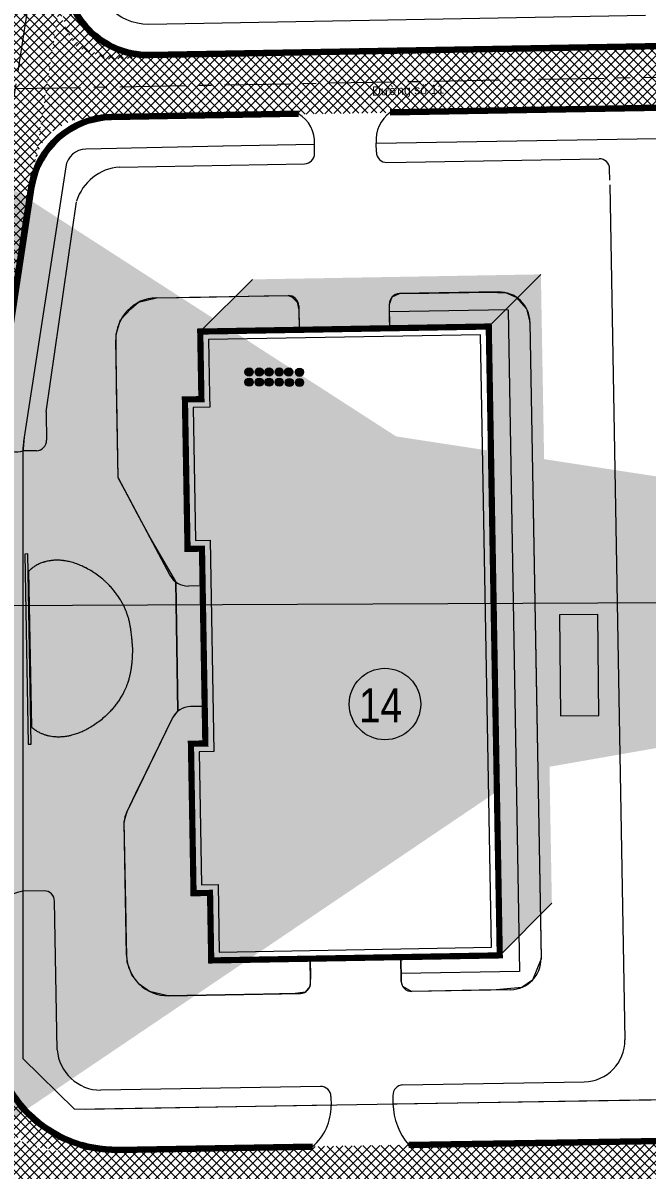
# Model space of a CAD drawing. Header units: millimetres. Extents: x 89040 to 596321, y -313033 to 2401191.
# Drawn here: x 595990.3 to 596050.8, y 1200620 to 1200731.3 of the extents above; entities that cross this region are included whole.
import ezdxf

# ---------------------------------------------------------------- set-up
doc = ezdxf.new("R2010")
doc.units = ezdxf.units.MM
doc.header["$MEASUREMENT"] = 0
doc.linetypes.add('CENTER', pattern=[50.800000000000004, 31.75, -6.349999999999999, 6.349999999999999, -6.349999999999999])
doc.layers.get('0').update_dxf_attribs({"color": 251, "lineweight": 9})
for name, color, linetype, lineweight in [('1', 8, 'Continuous', 13), ('4 duong di', 11, 'Continuous', 9), ('BONGDO', 251, 'Continuous', 9), ('CONGTRINH', 7, 'Continuous', 20), ('CONGTRINH2', 30, 'Continuous', 18), ('KICHTHUOC', 2, 'Continuous', 18), ('KY HIEU', 9, 'Continuous', 9), ('LEDUONG', 6, 'Continuous', 20), ('LONGDUONG', 4, 'Continuous', 90), ('MANH', 8, 'Continuous', 9), ('NET 1', 53, 'Continuous', 15), ('NETTHAY 1', 135, 'Continuous', 9), ('NETTHAY 2', 133, 'Continuous', 9), ('SO', 61, 'Continuous', 18), ('tang cao', 7, 'Continuous', 5), ('TEXT', 7, 'Continuous', 25), ('THAY', 163, 'Continuous', 15), ('truc', 8, 'CENTER', 9)]:
    doc.layers.add(name, color=color, linetype=linetype, lineweight=lineweight)
doc.layers.add('DUONG NOI BO CONG TRINH', color=7, linetype='Continuous', lineweight=20, true_color=0x5e5e5e)
doc.styles.add('200_dim', font='VAVON.TTF', dxfattribs={"height": 400})
doc.styles.add('STYLE2', font='VHELVCN.TTF')
doc.styles.add('THAO', font='VHELVCN.TTF')
doc.styles.add('VN', font='VHELVCN.TTF')
doc.dimstyles.new('dim200', dxfattribs={"dimtxt": 1, "dimasz": 300, "dimexe": 200, "dimexo": 200, "dimgap": 50, "dimtad": 1, "dimdec": 0, "dimtxsty": '200_dim', "dimblk": 'STIK', "dimcen": -250, "dimdle": 100, "dimclrd": 256, "dimclre": 256, "dimclrt": 42, "dimadec": 0, "dimazin": 0, "dimtfac": 1, "dimtdec": 0, "dimtix": 1, "dimtmove": 2, "dimatfit": 3, "dimfxl": 1, "dimlwd": 9, "dimlwe": 9, "dimarcsym": 0})
doc.dimstyles.new('HOA75', dxfattribs={"dimscale": 0, "dimtxt": 450, "dimasz": 120, "dimexe": 150, "dimexo": 0, "dimgap": 50, "dimtad": 1, "dimdec": 0, "dimrnd": 0.001, "dimzin": 13, "dimdsep": 46, "dimtxsty": 'VN', "dimblk": 'TICKA', "dimcen": 0.09, "dimclrd": 9, "dimclre": 9, "dimclrt": 7, "dimadec": 0, "dimazin": 0, "dimtfac": 1, "dimtdec": 0, "dimtix": 1, "dimtmove": 2, "dimatfit": 3, "dimldrblk": 'PL1', "dimfxl": 1, "dimtolj": 1, "dimtzin": 13, "dimarcsym": 0})
doc.dimstyles.new('SK100-M', dxfattribs={"dimscale": 100, "dimtxt": 3.6, "dimasz": 1.5, "dimexe": 3, "dimexo": 2, "dimgap": 0.5, "dimtad": 1, "dimdec": 0, "dimtxsty": 'THAO', "dimblk": 'ARCHTICK', "dimcen": 0.091, "dimdle": 3, "dimclrd": 256, "dimclre": 256, "dimclrt": 9, "dimadec": 0, "dimazin": 0, "dimtfac": 1, "dimtdec": 0, "dimtmove": 2, "dimatfit": 3, "dimfxl": 55, "dimfxlon": 1, "dimlwe": -1, "dimarcsym": 0})
pattern_1 = [(45, (27179.21699432831, -3.795911343069747), (-0.4419417382415922, 0.4419417382415923), []), (135, (27179.21699432831, -3.795911343069747), (-0.4419417382415923, -0.4419417382415922), [])]

# ---------------------------------------------------------------- blocks, each defined once
blk = doc.blocks.new('STIK')
h = blk.add_hatch(color=256)
edge = h.paths.add_edge_path()
edge.add_line((-0.1621320343547268, -0.3742640687123639), (0.374264068712364, 0.1621320343565458))
edge.add_arc((0.2681980515335454, 0.2681980515344549), 0.1500000000005398, 315.0000000002456, 495.0000000002457)
edge.add_line((0.1621320343547268, 0.3742640687123639), (-0.374264068712364, -0.1621320343565458))
edge.add_arc((-0.2681980515335454, -0.2681980515344549), 0.1500000000005398, 135.0000000002456, 315.0000000002456)
for p, q in [((0, 0.2121320343567277), (0, 1)), ((-0.2121320343576372, 0), (-1, 0)), ((1, 0), (0.2121320343576372, 0)), ((0, -1), (0, -0.2121320343567277))]:
    blk.add_line(p, q)
blk.add_lwpolyline([(-0.1621320343547268, -0.3742640687123639), (0.3742640687123639, 0.1621320343565458, 0.9999999999999998), (0.1621320343547268, 0.3742640687123639), (-0.3742640687123639, -0.1621320343565458, 0.9999999999999998)], format="xyb", close=True)
blk = doc.blocks.new('_ARCHTICK')
at = {"color": 0, "linetype": 'ByBlock', "const_width": 0.15}
blk.add_lwpolyline([(-0.5, -0.5), (0.5, 0.5)], dxfattribs=at)
blk = doc.blocks.new('PL')
at = {"layer": '1', "ltscale": 100}
blk.add_line((4.029908342286944, 0), (-6.671398499514908, 0), dxfattribs=at)
at = {"layer": '1', "ltscale": 100, "const_width": 1.6}
blk.add_lwpolyline([(0, 0), (-2.566846419125795, -8.508275751170004)], dxfattribs=at)
blk = doc.blocks.new('PL1')
at = {"layer": '4 duong di', "ltscale": 100, "xscale": 0.25, "yscale": 0.25, "zscale": 0.25}
blk.add_blockref('PL', (0, 0), dxfattribs=at)
blk = doc.blocks.new('TICKA')
at = {"color": 0}
for p, q in [((0, 2.5), (0, -2.5)), ((-2.5, 0), (2.5, 0))]:
    blk.add_line(p, q, dxfattribs=at)
at = {"color": 0, "const_width": 0.5}
blk.add_lwpolyline([(-0.7071067811865533, -0.7071067811865462), (0.7071067811865533, 0.7071067811865462)], dxfattribs=at)
at = {"color": 0, "const_width": 0.25}
for points in [[(0.5821067811865533, 0.7071067811865462, 1), (0.8321067811865532, 0.7071067811865462, 1)], [(-0.8321067811865532, -0.7071067811865462, 1), (-0.5821067811865533, -0.7071067811865462, 1)]]:
    blk.add_lwpolyline(points, format="xyb", close=True, dxfattribs=at)

msp = doc.modelspace()

# ---------------------------------------------------------------- hatches: boundary and pattern name
at = {"layer": 'BONGDO'}
h = msp.add_hatch(dxfattribs=at)
h.set_pattern_fill('ANSI35', color=256, style=0)
h.set_pattern_definition([(45, (594650.3527654881, 1198136.11866812), (-0.1767766952966369, 0.1767766952966369), []), (45, (594650.5295421833, 1198136.11866812), (-0.1767766952966369, 0.1767766952966369), [0.3125, -0.0625, 0, -0.0625])])
h.paths.add_polyline_path([(596036.5482620895, 1200640.804507064), (596041.6057935039, 1200645.862038478), (596040.5403587698, 1200706.861976367), (596012.5446287205, 1200706.372998439), (596007.4870973063, 1200701.315467025), (596035.4828273557, 1200701.804444953)])
at = {"layer": 'DUONG NOI BO CONG TRINH'}
h = msp.add_hatch(dxfattribs=at)
h.set_pattern_fill('NET', color=256, scale=5, angle=45, style=0)
h.set_pattern_definition([(45, (594650.3527654881, 1198136.11866812), (-0.4419417382415922, 0.4419417382415923), []), (135, (594650.3527654881, 1198136.11866812), (-0.4419417382415923, -0.4419417382415922), [])])
h.paths.add_polyline_path([(596125.6364309805, 1200623.821235537), (596145.0004258447, 1200623.984079093), (596142.6526523195, 1200625.110746356), (596141.5554490177, 1200625.887799161), (596140.5417988925, 1200626.911899641), (596139.3696200006, 1200628.826765776), (596138.8110185011, 1200630.745625869), (596138.460359141, 1200632.945813344), (596137.8388586788, 1200636.845374252), (596125.2512402663, 1200716.459010464), (596125.5393741954, 1200718.586713851), (596127.1191045854, 1200721.596802985), (596128.5179915319, 1200722.908534199), (596129.963211004, 1200723.752080021), (596133.1076000488, 1200724.457720828), (596135.0089185298, 1200724.491864557), (596138.0540508438, 1200724.546548806), (596137.9463206808, 1200730.545581579), (596133.540189178, 1200730.466456612), (596129.8980286246, 1200730.401050977), (596127.9338310867, 1200730.609666923), (596125.8447306387, 1200731.420178536), (596124.6165958858, 1200732.26762566), (596122.8979325648, 1200734.277988266), (596121.8540970103, 1200737.140636308), (596121.4868087572, 1200739.445160603), (596110.6643981662, 1200807.349614157), (596110.2223562856, 1200810.756685245), (596110.488349128, 1200812.802445077), (596111.1066535895, 1200814.412745302), (596111.9895020319, 1200815.771815139), (596113.4740885573, 1200817.195159721), (596115.2962042019, 1200818.202330548), (596117.7615290058, 1200818.743401605), (596096.8437790333, 1200817.536463812), (596099.878241988, 1200816.55992974), (596101.1628239468, 1200815.715848774), (596102.4624255061, 1200814.394630365), (596103.6246287245, 1200812.328244581), (596104.0479854493, 1200810.742119553), (596104.7632245105, 1200806.254402402), (596113.8944572891, 1200748.961125003), (596115.4405990026, 1200739.259967641), (596115.4026764871, 1200736.523292076), (596114.78692528, 1200734.611663905), (596112.482123618, 1200731.709701655), (596109.1814116547, 1200730.170978146), (596106.2024426075, 1200729.976274558), (596101.370897574, 1200729.891946419), (596004.2343631919, 1200728.144392664), (595999.9463464811, 1200728.067388794), (595997.7896702822, 1200728.169411306), (595996.3632740749, 1200728.728707769), (595995.1147709715, 1200729.759378025), (595994.5398647463, 1200730.56672378), (595994.0521859507, 1200731.748750123), (595993.9382589255, 1200733.809130467), (595991.4701819994, 1200717.762229246), (595992.0731843833, 1200719.486911765), (595993.1224015964, 1200720.767524807), (595995.0073046098, 1200721.800754023), (595997.233798741, 1200722.021393209), (595998.3201987818, 1200722.045293004), (596004.052284131, 1200722.171393575), (596105.5666125373, 1200723.919762468), (596108.9824021976, 1200723.977643579), (596113.0603673715, 1200723.753505013), (596116.201484319, 1200722.127888012), (596118.0778543045, 1200719.824356507), (596119.0575794367, 1200716.565478476), (596123.7596369155, 1200687.062749763), (596132.0322288875, 1200635.156953672), (596132.4763748689, 1200631.736680554), (596132.1207354149, 1200629.377919896), (596131.5964283643, 1200628.089100778), (596130.5933266084, 1200626.580819674), (596129.6018014428, 1200625.594205284), (596128.3964434519, 1200624.762939642), (596126.7575564927, 1200624.068811854)])
h = msp.add_hatch(dxfattribs=at)
h.set_pattern_fill('NET', color=256, scale=5, angle=45, style=0)
h.set_pattern_definition(pattern_1)
h.paths.add_polyline_path([(595998.6559202491, 1200617.010962626), (596052.6180359892, 1200617.659607114, -1.001505896176268), (596052.6420749613, 1200615.659753852), (595998.6799592212, 1200615.011109364, -1.001505896169876)], flags=16)
h.paths.add_polyline_path([(596078.6156593093, 1200618.01123476), (596120.7133969328, 1200618.580622515, -1), (596120.7404452122, 1200616.580805426), (596078.6427075886, 1200616.01141767, -1)], flags=16)
h.paths.add_polyline_path([(596146.9251532733, 1200618.93514639), (596194.750692297, 1200619.582004816, -1), (596194.7777405763, 1200617.582187727), (596146.9522015526, 1200616.935329301, -1)], flags=16)
edge = h.paths.add_edge_path()
edge.add_line((595975.3657731194, 1200621.615198485), (595814.2191544888, 1200619.435629782))
edge.add_line((595814.2191544888, 1200619.435629782), (595814.2191544888, 1200614.440191809))
edge.add_line((595814.2191544888, 1200614.440191809), (595970.654496543, 1200616.63223688))
edge.add_arc((595970.668994583, 1200615.632341982), 0.9999999999477333, -89.2251002501614, 90.83070561076909, ccw=False)
edge.add_line((595970.682518723, 1200614.632433438), (595814.219154489, 1200612.439995707))
edge.add_line((595814.2191544888, 1200612.439995707), (595814.2191544888, 1200607.434532218))
edge.add_line((595814.2191544888, 1200607.434532218), (595974.1899593043, 1200609.598197596))
edge.add_arc((595974.2846282816, 1200602.598837783), 7.000000000000224, -2.97859514830634e-11, 90.77489974443807, ccw=False)
edge.add_line((595981.2846282816, 1200602.598837783), (595981.2846282816, 1200568.116294836))
edge.add_line((595981.2846282816, 1200568.116294836), (595987.2846282816, 1200568.116294836))
edge.add_line((595987.2846282816, 1200568.116294836), (595987.2846282816, 1200602.869345315))
edge.add_arc((595994.2846282816, 1200602.869345315), 6.999999999999652, 90.77489974509882, 179.9999999999777, ccw=False)
edge.add_line((595994.1899593043, 1200609.868705127), (596214.8495064847, 1200612.853208601))
edge.add_arc((596214.9576996019, 1200604.853940244), 7.999999999999771, 0.7748997443783878, 90.77489974684738, ccw=False)
edge.add_line((596222.9569679591, 1200604.962133361), (596223.1216775174, 1200592.784316545))
edge.add_line((596223.1216775174, 1200592.784316545), (596232.2089020642, 1200584.085348516))
edge.add_line((596232.2089020642, 1200584.085348516), (596230.7125239094, 1200568.116294836))
edge.add_line((596230.7125239094, 1200568.116294836), (596235.7344274414, 1200568.116294836))
edge.add_line((596235.7344274414, 1200568.116294836), (596236.8020628274, 1200579.50988992))
edge.add_arc((596237.797701228, 1200579.41659375), 1.000000000025044, -5.353261999382028, 174.6467380006179, ccw=False)
edge.add_line((596238.7933396285, 1200579.32329758), (596237.7431888541, 1200568.116294836))
edge.add_line((596237.7431888541, 1200568.116294836), (596242.7650923858, 1200568.116294836))
edge.add_line((596242.7650923858, 1200568.116294836), (596246.7145287261, 1200610.263903525))
edge.add_line((596246.7145287261, 1200610.263903525), (596249.3857955426, 1200635.204781873))
edge.add_arc((596209.6132655388, 1200639.464577303), 40.00000000000047, 353.8866998375029, 369.972605474975)
edge.add_line((596249.0088921756, 1200646.391669181), (596246.000757934, 1200663.499473659))
edge.add_line((596246.000757934, 1200663.499473659), (596243.074904783, 1200681.545597674))
edge.add_line((596243.074904783, 1200681.545597674), (596240.9523005484, 1200693.978825386))
edge.add_line((596240.9523005484, 1200693.978825386), (596234.8613653866, 1200727.436002905))
edge.add_line((596234.8613653866, 1200727.436002905), (596233.1083690637, 1200738.302447849))
edge.add_line((596233.1083690637, 1200738.302447849), (596228.0437250029, 1200738.302447849))
edge.add_line((596228.0437250029, 1200738.302447849), (596229.9332017264, 1200726.58999043))
edge.add_line((596229.9332017264, 1200726.58999043), (596240.6511780344, 1200667.716726069))
edge.add_arc((596239.6270493247, 1200667.758979898), 1.025000000000214, 202.9981794380681, 357.6374124406359, ccw=False)
edge.add_line((596238.6835191245, 1200667.358510471), (596227.961936262, 1200726.25158544))
edge.add_line((596227.9619362621, 1200726.251585439), (596226.0178673784, 1200738.302447849))
edge.add_line((596226.0178673784, 1200738.302447849), (596220.9532233176, 1200738.302447849))
edge.add_line((596220.9532233176, 1200738.302447849), (596223.0337726017, 1200725.405572965))
edge.add_line((596223.0337726017, 1200725.405572964), (596234.5272601291, 1200662.272467408))
edge.add_line((596234.5272601291, 1200662.272467408), (596222.346572496, 1200650.091779775))
edge.add_line((596222.346572496, 1200650.091779775), (596222.5782920497, 1200632.959572611))
edge.add_arc((596214.5790236925, 1200632.851379494), 7.999999999999778, -89.2251003182783, 0.7748997451993205, ccw=False)
edge.add_line((596214.6872168008, 1200624.852111136), (596214.350045043, 1200624.847550762))
edge.add_arc((596214.2689002119, 1200630.84700203), 6.000000000000309, 180.7748997448345, 270.774899681999, ccw=False)
edge.add_line((596208.269448944, 1200630.765857192), (596207.3404592219, 1200699.450800349))
edge.add_line((596207.3404592219, 1200699.450800349), (596201.5986652263, 1200738.302447849))
edge.add_line((596201.5986652263, 1200738.302447849), (596196.5443571823, 1200738.302447849))
edge.add_line((596196.5443571823, 1200738.302447849), (596202.2479127671, 1200699.709539215))
edge.add_arc((596192.3553617847, 1200698.247542273), 10.00000000000323, 0.7748997448081241, 8.406756993279828, ccw=False)
edge.add_line((596202.3544472312, 1200698.382783669), (596203.2428579415, 1200632.698053583))
edge.add_arc((596195.2435895844, 1200632.589860466), 8.000000000000002, -89.39342007300291, 0.7748997448214254, ccw=False)
edge.add_line((596195.3282825375, 1200624.590308785), (596062.0721675436, 1200622.98373728))
edge.add_line((596062.0721675436, 1200622.98373728), (595993.3999588923, 1200621.859215063))
edge.add_arc((595993.2846282818, 1200627.858106531), 6.000000000000245, 179.9999999999696, 271.1013940364465, ccw=False)
edge.add_line((595987.2846282817, 1200627.858106531), (595987.2846282817, 1200690.089951259))
edge.add_arc((595993.2846282818, 1200690.089951259), 6.000000000000794, 171.2561994801889, 179.9999999999826, ccw=False)
edge.add_line((595987.3543604938, 1200691.002049919), (595994.6293489247, 1200738.302447849))
edge.add_line((595994.6293489247, 1200738.302447849), (595988.5587967527, 1200738.302447849))
edge.add_line((595988.5587967527, 1200738.302447849), (595981.3543604938, 1200691.460764849))
edge.add_arc((595987.2846282817, 1200690.54866619), 6.000000000000679, 171.2561994801625, 179.9999999999739)
edge.add_line((595981.2846282817, 1200690.54866619), (595981.2846282817, 1200627.614649753))
edge.add_arc((595975.2846282817, 1200627.614649753), 5.999999999999999, 270.7748997452253, 359.99999999996965, ccw=False)
h = msp.add_hatch(dxfattribs=at)
h.set_pattern_fill('NET', color=256, scale=5, angle=45, style=0)
h.set_pattern_definition(pattern_1)
h.paths.add_polyline_path([(595994.3947734928, 1200736.165669329), (595993.9359877941, 1200733.068128159), (595994.49459845, 1200730.425875901), (595995.5235892365, 1200728.869844461), (595998.6107442674, 1200727.724803294), (596001.0804682923, 1200727.842293559), (596003.2279770313, 1200728.178993351), (596000.6434345038, 1200728.359722125), (595999.1250512368, 1200728.864373802), (595996.7596406661, 1200730.487176745), (595995.7226912825, 1200731.563398268), (595994.7700603713, 1200733.744151249)])
h = msp.add_hatch(dxfattribs=at)
h.set_pattern_fill('NET', color=256, scale=5, angle=45, style=0)
h.set_pattern_definition(pattern_1)
h.paths.add_polyline_path([(595987.3661890241, 1200632.560474123), (595987.5066677661, 1200625.90090994), (595989.2409547403, 1200623.468891543), (595991.2706221694, 1200622.216063213), (595995.440473524, 1200621.737000795), (595998.5769499668, 1200622.031779506), (595994.2963994436, 1200622.805620637), (595991.8241180122, 1200624.537511386), (595989.5361525231, 1200626.564180846), (595988.0970633319, 1200629.622613408)])
at = {"layer": 'tang cao'}
h = msp.add_hatch(color=256, dxfattribs=at)
edge = h.paths.add_edge_path()
edge.add_arc((596012.2296243465, 1200697.397940774), 0.399280375762523, 0, 360)
h = msp.add_hatch(color=256, dxfattribs=at)
edge = h.paths.add_edge_path()
edge.add_arc((596013.2104977479, 1200697.397940774), 0.399280375762523, 0, 360)
h = msp.add_hatch(color=256, dxfattribs=at)
edge = h.paths.add_edge_path()
edge.add_arc((596014.1639040433, 1200697.397940774), 0.399280375762523, 0, 360)
h = msp.add_hatch(color=256, dxfattribs=at)
edge = h.paths.add_edge_path()
edge.add_arc((596015.1435512837, 1200697.397940774), 0.399280375762523, 0, 360)
h = msp.add_hatch(color=256, dxfattribs=at)
edge = h.paths.add_edge_path()
edge.add_arc((596016.0794599331, 1200697.397940774), 0.399280375762523, 0, 360)
h = msp.add_hatch(color=256, dxfattribs=at)
edge = h.paths.add_edge_path()
edge.add_arc((596017.1167974868, 1200697.368202367), 0.399280375762523, 0, 360)
h = msp.add_hatch(color=256, dxfattribs=at)
edge = h.paths.add_edge_path()
edge.add_arc((596012.2296243465, 1200696.402538005), 0.399280375762523, 0, 360)
h = msp.add_hatch(color=256, dxfattribs=at)
edge = h.paths.add_edge_path()
edge.add_arc((596013.2104977479, 1200696.402538005), 0.399280375762523, 0, 360)
h = msp.add_hatch(color=256, dxfattribs=at)
edge = h.paths.add_edge_path()
edge.add_arc((596014.1639040433, 1200696.402538005), 0.399280375762523, 0, 360)
h = msp.add_hatch(color=256, dxfattribs=at)
edge = h.paths.add_edge_path()
edge.add_arc((596015.1435512837, 1200696.402538005), 0.399280375762523, 0, 360)
h = msp.add_hatch(color=256, dxfattribs=at)
edge = h.paths.add_edge_path()
edge.add_arc((596016.1359240854, 1200696.372799598), 0.399280375762523, 0, 360)
h = msp.add_hatch(color=256, dxfattribs=at)
edge = h.paths.add_edge_path()
edge.add_arc((596017.1167974868, 1200696.372799598), 0.399280375762523, 0, 360)

# ---------------------------------------------------------------- linework, layer by layer
at = {"layer": 'BONGDO'}
for p, q in [((596035.4828273557, 1200701.804444953), (596040.5403587698, 1200706.861976367)), ((596007.4870973063, 1200701.315467025), (596012.5446287205, 1200706.372998439)), ((596036.5482620895, 1200640.804507064), (596041.6057935039, 1200645.862038478))]:
    msp.add_line(p, q, dxfattribs=at)
at = {"layer": 'CONGTRINH', "const_width": 0.6}
msp.add_lwpolyline([(596036.5482620895, 1200640.804507064), (596035.4828273556, 1200701.804444953), (596007.4870973062, 1200701.315467025), (596007.5955318786, 1200695.107201077), (596007.6016441057, 1200694.757254283), (596006.0018881027, 1200694.729312687), (596006.254937128, 1200680.231520914), (596007.6548953176, 1200680.255972809), (596007.9849514598, 1200661.359081673), (596006.5851689161, 1200661.334406128), (596006.8383896286, 1200646.836617352), (596008.4381456148, 1200646.864559891), (596008.5525315393, 1200640.315557811), (596036.5482620895, 1200640.804507064)], dxfattribs=at)
at = {"layer": 'CONGTRINH2'}
msp.add_lwpolyline([(596035.7344132761, 1200641.590415087), (596034.6969201524, 1200700.990596153), (596008.3009461054, 1200700.529559822), (596008.3954098797, 1200695.121171875), (596008.4154929047, 1200693.971347079), (596006.8157274296, 1200693.943405318), (596007.0408538037, 1200681.045369879), (596008.4408025208, 1200681.069821609), (596008.7987979972, 1200660.573303972), (596007.3990154533, 1200660.548628427), (596007.6242968234, 1200647.650466623), (596009.2240528098, 1200647.678409162), (596009.3384387569, 1200641.129405791)], close=True, dxfattribs=at)
at = {"layer": 'KICHTHUOC'}
msp.add_line((595990.2846282817, 1200690.089951259), (595990.2846282817, 1200689.733860171), dxfattribs=at)
at = {"layer": 'LEDUONG'}
for p, q in [((596018.577137944, 1200718.599817292), (596018.5614207963, 1200719.499680043)), ((596024.5762229544, 1200718.704598276), (596024.5605058069, 1200719.604461028)), ((595999.649510269, 1200717.269071778), (596017.5947539397, 1200717.582506292)), ((596025.5935339538, 1200717.722214272), (596046.1903924901, 1200718.081962318)), ((595994.4353158933, 1200717.306179916), (595990.4008486355, 1200691.074948273)), ((596047.2268826173, 1200716.001504838), (596047.2077034893, 1200717.099578314)), ((596047.2345781538, 1200715.560907933), (596048.6833619793, 1200632.612867514)), ((595992.5368358872, 1200693.540168965), (595995.4899713346, 1200713.909644551)), ((596003.2293237912, 1200704.581896524), (596007.5189285807, 1200704.656819452)), ((596006.4408584355, 1200704.637989705), (596016.0388123139, 1200704.805629112)), ((596036.4227440836, 1200705.161658146), (596026.824790205, 1200704.994018738)), ((596017.0437795747, 1200703.82302951), (596017.0846491703, 1200701.483099411)), ((596025.8834366879, 1200701.627566034), (596025.8424062007, 1200703.976707739)), ((596037.3547569045, 1200703.428169994), (596025.855495092, 1200703.227322037)), ((596037.3547569045, 1200703.428169994), (596038.4759134379, 1200639.237960381)), ((596039.474677081, 1200702.214506133), (596040.5521574073, 1200640.524915121)), ((595999.5345828016, 1200687.14081098), (595999.299794259, 1200700.512281674)), ((595992.5266418282, 1200693.379227023), (595992.5721457219, 1200690.773966841)), ((595991.5897617175, 1200689.756655842), (595990.3565078337, 1200689.735115631)), ((595999.5345828016, 1200687.14081098), (596004.5432598966, 1200677.695282991)), ((595991.1338539337, 1200662.932275515), (595990.8690185851, 1200678.095043634)), ((596005.1108128713, 1200677.031789149), (596005.3298308558, 1200664.492228496)), ((596007.7177639083, 1200676.656521801), (596006.3451354868, 1200676.632547252)), ((596007.9220868279, 1200664.95830603), (596006.5494584064, 1200664.934331481)), ((596000.3615478816, 1200654.711840396), (596004.785794371, 1200663.809319453)), ((596000.3423346358, 1200640.823127373), (596000.118313711, 1200653.720637716)), ((595992.3355743309, 1200647.056224132), (595990.2846282817, 1200647.020401979)), ((595990.2846282817, 1200647.020401979), (595990.2846282817, 1200631.899048516)), ((595993.6047994611, 1200631.650857803), (595993.3528853301, 1200646.073840128)), ((596018.1911138905, 1200638.134048492), (596018.150083575, 1200640.483180367)), ((596026.9487103586, 1200640.636849584), (596026.9897405166, 1200638.287726721)), ((596038.4759134379, 1200639.237960381), (596026.9766516255, 1200639.037112423)), ((596037.6050053942, 1200637.472982124), (596028.007052102, 1200637.305342726)), ((596004.4115851021, 1200636.893220502), (596017.2087273152, 1200637.116737448)), ((596027.1565099076, 1200628.23626729), (596044.7538259387, 1200628.543624844)), ((596019.1577298933, 1200628.096559311), (595997.8280199729, 1200627.724011164)), ((596020.1750408927, 1200627.114175306), (596020.1907580403, 1200626.214312555)), ((596026.1741259033, 1200627.218956291), (596026.1898430509, 1200626.31909354)), ((596026.1885713307, 1200626.391904059), (596062.0192652023, 1200626.983387612)), ((595996.3657731194, 1200625.899597248), (596020.18982021, 1200626.292878273))]:
    msp.add_line(p, q, dxfattribs=at)
for points in [[(596050.6978310831, 1200731.979263691), (596002.4763710445, 1200731.113306469, -0.4651002620165269), (595997.4447060854, 1200736.872582663), (596002.6230047947, 1200770.540758479)], [(596009.6965382679, 1200719.29483609), (595996.3808561794, 1200719.001903411, 0.3657595435239261), (595994.4353158933, 1200717.306179916), (595990.4008486355, 1200691.074948273)]]:
    msp.add_lwpolyline(points, format="xyb", dxfattribs=at)
for points in [[(596075.1665260496, 1200720.404197385), (596024.5760516434, 1200719.546933574)], [(596018.5564210501, 1200719.444929955), (596009.6813851998, 1200719.29454103)], [(596026.9487103586, 1200640.636849584), (596018.1500837326, 1200640.483171355), (596018.1812441337, 1200638.699127265), (596018.1338493881, 1200637.782613005), (596017.6636038065, 1200637.235167179), (596016.685879058, 1200637.107605296), (596013.6273761039, 1200637.054184991), (596004.3417311123, 1200636.892610508), (596002.5642055065, 1200637.30925974), (596001.5630953455, 1200638.015253513), (596000.8586682323, 1200638.925817947), (596000.4107713129, 1200640.152640873), (596000.3234667915, 1200641.909401865), (596000.2848672551, 1200644.131684981), (596000.1180120863, 1200653.755371108), (596000.3615478816, 1200654.711840396), (596001.2492948064, 1200656.537294533), (596002.2463179387, 1200658.58745089), (596004.785794371, 1200663.809319453), (596005.3298308558, 1200664.492228496), (596005.10398985, 1200677.054993919), (596002.6172430472, 1200681.327428908), (596001.4162735905, 1200683.592256606), (596000.2103291963, 1200685.866466205), (595999.5345828016, 1200687.14081098), (595999.3779388029, 1200696.061862299), (595999.3432751464, 1200699.911844487), (595999.327151149, 1200701.054740059), (595999.7663251723, 1200702.458393646), (596000.7688555472, 1200703.520407144), (596001.5136534944, 1200704.161878398), (596003.2293237818, 1200704.581896524), (596009.0787416126, 1200704.684063397), (596013.6794121763, 1200704.764419449), (596016.0439320728, 1200704.805566013), (596016.3912572685, 1200704.665239766), (596016.8911810194, 1200704.173971514), (596017.0510338547, 1200703.407696108), (596017.0846491703, 1200701.483099411), (596025.8834366879, 1200701.627566034), (596025.8629214443, 1200702.802136887), (596025.8424062007, 1200703.976707739), (596026.1229061964, 1200704.688821628), (596026.824790205, 1200704.994018738), (596029.6764242708, 1200705.043825838), (596035.4904140468, 1200705.145373919), (596037.1860720298, 1200705.076659848), (596038.1474877937, 1200704.652745022), (596039.1471151267, 1200703.526124416), (596039.474677081, 1200702.214506133), (596039.5379276958, 1200698.593182882), (596040.0437060595, 1200669.635567933), (596040.5526149028, 1200640.472524629), (596039.7106574205, 1200638.388573455), (596038.7021458697, 1200637.701499808), (596036.1886482383, 1200637.448243801), (596027.9895880184, 1200637.305190217), (596027.1402727999, 1200637.777304188), (596026.9897405166, 1200638.287726721), (596026.9487103259, 1200640.636849583)], [(595990.4008486355, 1200691.074948273), (595990.2846282817, 1200689.554783841), (595990.2846282817, 1200647.020401979)], [(595990.2846282817, 1200647.020401979), (595990.2846282817, 1200630.799211329), (595995.2839471577, 1200625.881738753), (596059.8738917818, 1200626.947972359), (596113.1443003773, 1200627.505839166)]]:
    msp.add_lwpolyline(points, dxfattribs=at)
msp.add_lwpolyline([(595991.0869353972, 1200661.28295731), (595990.7645317263, 1200679.741717174), (595990.4644145434, 1200679.736475279), (595990.7868182143, 1200661.277715416)], close=True, dxfattribs=at)
for centre, radius, start, end in [((596015.5099024065, 1200719.750739595), 3.061828764455395, 355.2966603100494, 60.63552379062213), ((596027.8925224991, 1200719.870678897), 3.342634767848998, 126.1388360565245, 184.568052687794), ((596025.5760704563, 1200718.722061773), 1.000000000265377, 181.0006355594421, 271.0006355661112), ((596017.5772904422, 1200718.582353794), 1.000000000265377, 271.0006355661112, 1.00063555944208), ((596046.2078559875, 1200717.082114817), 1.000000000265377, 1.00063555944208, 91.00063556611119), ((595999.9854485458, 1200712.580650047), 4.700441772494373, 94.09839546139123, 162.896017914225), ((596003.2991777716, 1200700.582506517), 4.000000001061511, 91.00063556611119, 181.0059484602037), ((596016.0439320728, 1200703.805566013), 1.000000000265377, 1.00063555944208, 91.00063556611119), ((596026.8422537026, 1200703.994171236), 1.000000000265377, 91.00063556611119, 181.0006355594421), ((596036.4751345756, 1200702.16211564), 3.000000000796134, 1.00063555944208, 91.00063556611119), ((595993.52648933, 1200693.396690521), 1.000000000265377, 171.7508208280309, 181.0006355594421), ((595989.7061482932, 1200691.877915624), 2.222246485499424, 180.8278626071055, 285.254742037494), ((596000.2846282817, 1200689.554783841), 10, 171.2561994830769, 180), ((595991.5722982201, 1200690.756503344), 1.000000000265377, 271.0006355661112, 1.00063555944208), ((596006.310208492, 1200678.632242256), 2.000000000530755, 207.9356513491738, 271.0006355661112), ((596006.5843854012, 1200662.934636478), 2.000000000530755, 91.00063556611119, 154.0656197705987), ((596002.1180120865, 1200653.755371108), 2.000000000530955, 151.4298328368073, 180.9950884044997), ((595990.7360685995, 1200643.419610984), 3.628979766685342, 97.14603204663884, 162.003855985801), ((595992.3530378283, 1200646.056376631), 1.000000000265377, 1.00063555944208, 91.00063556611119), ((596004.3417311123, 1200640.892610509), 4.000000001061511, 180.9992734629535, 271.0006355661112), ((596037.5526149019, 1200640.472524629), 3.000000000796134, 271.0006355661112, 1.00063555944208), ((596017.1912663887, 1200638.116584994), 1.000000000265377, 271.0004882276394, 1.00063555944208), ((596027.9895880184, 1200638.305190218), 1.000000000265377, 181.0006355594421, 271.0006355661112), ((596044.683971949, 1200632.543014851), 4.000000001061511, 271.0006355661112, 1.00063555944208), ((595997.8674349822, 1200632.000805709), 4.276976165965132, 184.6932639215752, 269.4719761009018), ((596019.1751933908, 1200627.096711809), 1.000000000265377, 1.00063555944208, 91.00063556611119), ((596027.1739734052, 1200627.236419788), 1.000000000265377, 91.00063556611119, 181.0006355594421), ((596032.5655184038, 1200626.56944236), 6.379417984585003, 181.5947393347823, 220.5608027065254), ((596015.0195388672, 1200626.191872737), 5.171267860265332, 310.649803630504, 0.2486258559251592)]:
    msp.add_arc(centre, radius, start, end, dxfattribs=at)
for points, knots in [([(596000.9187331686, 1200670.693608303), (596000.9160512359, 1200670.746021739), (596000.9134506916, 1200670.793125433), (596000.9083408774, 1200670.879699281), (596000.9058314894, 1200670.919169414), (596000.9008401716, 1200670.993382479), (596000.8983585614, 1200671.028121532), (596000.8949564436, 1200671.074200286), (596000.894048876, 1200671.086344286), (596000.8924252045, 1200671.107896691), (596000.8917106593, 1200671.117322504), (596000.8902748182, 1200671.136191268), (596000.8895529826, 1200671.145638613), (596000.8873749697, 1200671.17401934), (596000.8859062863, 1200671.192991415), (596000.8814441179, 1200671.250060832), (596000.8783945176, 1200671.288311366), (596000.8700710733, 1200671.390212175), (596000.8646405219, 1200671.454205507), (596000.8531349456, 1200671.583252325), (596000.847058841, 1200671.648309501), (596000.8321619553, 1200671.799042119), (596000.823065549, 1200671.885067781), (596000.8031394753, 1200672.058808936), (596000.7923075237, 1200672.14652245), (596000.7654973413, 1200672.345986105), (596000.7489093299, 1200672.458211193), (596000.7115428197, 1200672.685017498), (596000.6907630353, 1200672.799613282), (596000.6441145358, 1200673.030938263), (596000.6182431725, 1200673.147682069), (596000.5604677886, 1200673.382988649), (596000.5285603423, 1200673.501563529), (596000.4577466951, 1200673.740099871), (596000.4188381472, 1200673.860065092), (596000.3688923704, 1200674.000259093), (596000.3617196616, 1200674.020100457), (596000.348721454, 1200674.055530566), (596000.3429355103, 1200674.071122196), (596000.3312623397, 1200674.102222532), (596000.3253713129, 1200674.11774202), (596000.3075366776, 1200674.164208091), (596000.2954315305, 1200674.19506225), (596000.258483834, 1200674.287252496), (596000.2330092583, 1200674.348216058), (596000.1340135339, 1200674.575958494), (596000.0551298019, 1200674.739389416), (595999.9147250395, 1200675.004883162), (595999.8562509773, 1200675.109147392), (595999.7211992309, 1200675.33720986), (595999.6435031922, 1200675.460139104), (595999.4820358866, 1200675.700699587), (595999.3982597215, 1200675.818337906), (595999.2251823442, 1200676.048278036), (595999.1358764215, 1200676.160584722), (595998.9522328648, 1200676.379814151), (595998.8578915248, 1200676.48673931), (595998.664621549, 1200676.695141268), (595998.5656903127, 1200676.796618918), (595998.4385111256, 1200676.920884597), (595998.4122159664, 1200676.946254527), (595998.3563723647, 1200676.999460064), (595998.3267882349, 1200677.02725417), (595998.267244748, 1200677.082416551), (595998.2372891417, 1200677.109780919), (595998.1468762908, 1200677.191217572), (595998.0858733172, 1200677.244633152), (595997.8635005055, 1200677.433887947), (595997.6980146937, 1200677.564576635), (595997.3579601644, 1200677.813319159), (595997.1833939005, 1200677.931373638), (595996.825797517, 1200678.154322725), (595996.6427712463, 1200678.259217507), (595996.4221341454, 1200678.37497427), (595996.3882976837, 1200678.392438115), (595996.3332022199, 1200678.420407639), (595996.3120350952, 1200678.431042842), (595996.2694676403, 1200678.452205946), (595996.2480796254, 1200678.462727129), (595996.1836000263, 1200678.49409819), (595996.1401932568, 1200678.514755515), (595996.0222405825, 1200678.569566753), (595995.9469018214, 1200678.603185338), (595995.7937147034, 1200678.668456277), (595995.7158708154, 1200678.700106663), (595995.5576170771, 1200678.761099699), (595995.4772096004, 1200678.790439709), (595995.3137960248, 1200678.846439704), (595995.230785102, 1200678.873100579), (595995.0568038083, 1200678.924936617), (595994.9656567976, 1200678.949913158), (595994.7996441958, 1200678.991110779), (595994.7253250643, 1200679.008073259), (595994.5748760466, 1200679.039232144), (595994.4987480257, 1200679.0534279), (595994.3936505084, 1200679.070730828), (595994.3654382094, 1200679.075154297), (595994.3147454566, 1200679.08269681), (595994.2923078976, 1200679.085894491), (595994.2556246355, 1200679.090888625), (595994.2414211099, 1200679.092765604), (595994.2148971895, 1200679.096163757), (595994.2025831718, 1200679.097698712), (595994.1778872248, 1200679.100690352), (595994.165508658, 1200679.102146579), (595994.1282811881, 1200679.106393775), (595994.1033405962, 1200679.109063248), (595994.0224121263, 1200679.117136679), (595993.9659366877, 1200679.121869365), (595993.8517833553, 1200679.129480119), (595993.7940995727, 1200679.132357935), (595993.6883423133, 1200679.135723826), (595993.6404649182, 1200679.136556598), (595993.5439328918, 1200679.136752166), (595993.4952817776, 1200679.136114631), (595993.397234254, 1200679.133253472), (595993.3478318194, 1200679.13102938), (595993.240176013, 1200679.124363507), (595993.1817976111, 1200679.119619679), (595993.064130157, 1200679.107605497), (595993.0048450409, 1200679.100334258), (595992.8751465902, 1200679.081554272), (595992.8045715422, 1200679.069527799), (595992.6625261218, 1200679.041341075), (595992.5910483897, 1200679.025179225), (595992.4841989672, 1200678.997782212), (595992.4490639124, 1200678.988256767), (595992.3874582073, 1200678.970608291), (595992.3610133898, 1200678.96272836), (595992.3206916444, 1200678.950233983), (595992.3068375811, 1200678.945854813), (595992.2791785543, 1200678.936938114), (595992.2653670644, 1200678.932398628), (595992.2239873694, 1200678.918535862), (595992.196474519, 1200678.908968517), (595992.1123442675, 1200678.878625605), (595992.0559784418, 1200678.856778938), (595991.9553782174, 1200678.814972806), (595991.9110162411, 1200678.79553688), (595991.799430999, 1200678.744041459), (595991.7325239887, 1200678.710738867), (595991.6113011247, 1200678.645698497), (595991.5567656355, 1200678.614650194), (595991.4606447107, 1200678.55655661), (595991.4188538798, 1200678.53013737), (595991.3359825157, 1200678.475308576), (595991.2949048583, 1200678.446899887), (595991.2315433114, 1200678.401059424), (595991.2089793268, 1200678.384327428), (595991.1777081229, 1200678.360552101), (595991.1688878654, 1200678.353780354), (595991.1537084951, 1200678.342011515), (595991.1473361433, 1200678.337035743), (595991.1358628779, 1200678.328013154), (595991.1307579369, 1200678.323975615), (595991.1205875754, 1200678.315886013), (595991.1155201701, 1200678.311832409), (595991.1003711675, 1200678.299645817), (595991.0903427727, 1200678.291487042), (595991.0604696018, 1200678.266912693), (595991.040836825, 1200678.250399091), (595990.9827770436, 1200678.200504844), (595990.9451901263, 1200678.166772351), (595990.8953202997, 1200678.120173093), (595990.8820975545, 1200678.107631294), (595990.8690185851, 1200678.095043634)], [0, 0, 0, 0, 94.84821317098107, 94.84821317098107, 189.6964263419621, 189.6964263419621, 284.5446395129432, 284.5446395129432, 318.9505396030926, 318.9505396030926, 345.8651486997513, 345.8651486997513, 372.7797577964103, 372.7797577964103, 426.6089759897279, 426.6089759897279, 534.2674123763633, 534.2674123763633, 711.9225472112948, 711.9225472112948, 889.5776820462266, 889.5776820462266, 1120.298272479123, 1120.298272479123, 1351.018862912021, 1351.018862912021, 1640.22031906631, 1640.22031906631, 1929.4217752206, 1929.4217752206, 2218.623231374889, 2218.623231374889, 2507.82468752918, 2507.82468752918, 2797.026143683469, 2797.026143683469, 2844.67418527818, 2844.67418527818, 2882.070863647307, 2882.070863647307, 2919.467542016433, 2919.467542016433, 2994.260898754687, 2994.260898754687, 3143.847612231193, 3143.847612231193, 3557.716721275317, 3557.716721275317, 3832.763323358456, 3832.763323358456, 4169.628333980107, 4169.628333980107, 4506.493344601756, 4506.493344601756, 4843.358355223407, 4843.358355223407, 5180.223365845057, 5180.223365845057, 5517.088376466707, 5517.088376466707, 5604.299877441053, 5604.299877441053, 5701.348219787853, 5701.348219787853, 5798.396562134652, 5798.396562134652, 5992.493246828249, 5992.493246828249, 6497.760511660626, 6497.760511660626, 7003.027776493003, 7003.027776493003, 7508.295041325381, 7508.295041325381, 7599.4127218517, 7599.4127218517, 7656.115563932342, 7656.115563932342, 7712.818406012988, 7712.818406012988, 7826.224090174279, 7826.224090174279, 8017.978623133779, 8017.978623133779, 8209.733156093282, 8209.733156093282, 8401.487689052785, 8401.487689052785, 8593.242222012284, 8593.242222012284, 8797.158367577944, 8797.158367577944, 8958.760606582933, 8958.760606582933, 9120.362845587924, 9120.362845587924, 9179.328349487228, 9179.328349487228, 9225.887664453654, 9225.887664453654, 9255.211965858045, 9255.211965858045, 9280.542828755022, 9280.542828755022, 9305.873691652, 9305.873691652, 9356.535417445959, 9356.535417445959, 9469.460051612616, 9469.460051612616, 9582.384685779272, 9582.384685779272, 9674.402486709987, 9674.402486709987, 9766.420287640702, 9766.420287640702, 9858.438088571418, 9858.438088571418, 9965.503477705439, 9965.503477705439, 10072.56886683946, 10072.56886683946, 10198.15954349495, 10198.15954349495, 10323.75022015044, 10323.75022015044, 10385.08640439252, 10385.08640439252, 10431.13049717851, 10431.13049717851, 10455.22323799046, 10455.22323799046, 10479.31597880241, 10479.31597880241, 10527.5014604263, 10527.5014604263, 10627.06711472309, 10627.06711472309, 10706.32676348609, 10706.32676348609, 10827.56238091248, 10827.56238091248, 10928.2243536138, 10928.2243536138, 11006.72017490538, 11006.72017490538, 11085.21599619696, 11085.21599619696, 11129.00418428729, 11129.00418428729, 11146.26383624185, 11146.26383624185, 11158.77956160209, 11158.77956160209, 11168.8629246414, 11168.8629246414, 11178.94628768071, 11178.94628768071, 11199.11301375934, 11199.11301375934, 11239.44646591659, 11239.44646591659, 11320.11337023109, 11320.11337023109, 11349.65770590749, 11349.65770590749, 11349.65770590749, 11349.65770590749]), ([(596000.9189682516, 1200670.680148967), (596000.9181183196, 1200670.627673859), (596000.9171643012, 1200670.580508093), (596000.9150809079, 1200670.49380863), (596000.9139514139, 1200670.454274949), (596000.9115547854, 1200670.379932861), (596000.9102878348, 1200670.345128344), (596000.9084969391, 1200670.298958876), (596000.908014013, 1200670.286790569), (596000.9071439768, 1200670.265194582), (596000.9067590322, 1200670.25574956), (596000.9059829953, 1200670.236842153), (596000.9055915168, 1200670.227375357), (596000.9044059339, 1200670.198935864), (596000.9036006825, 1200670.179924061), (596000.9011341935, 1200670.122733593), (596000.8994222247, 1200670.08439987), (596000.8946624007, 1200669.982270494), (596000.8914699138, 1200669.918126522), (596000.8844778812, 1200669.788756561), (596000.8806773851, 1200669.723526847), (596000.8710534183, 1200669.572365948), (596000.8649667213, 1200669.486075131), (596000.8511201361, 1200669.31174417), (596000.8433578961, 1200669.223705924), (596000.8235296734, 1200669.023427718), (596000.8108708672, 1200668.910691806), (596000.7814476037, 1200668.682718952), (596000.76468237, 1200668.567467406), (596000.726140579, 1200668.334654489), (596000.7043618856, 1200668.217078426), (596000.6548390421, 1200667.97989777), (596000.6270918916, 1200667.860280961), (596000.5646515278, 1200667.619417196), (596000.5299560997, 1200667.498166402), (596000.4849365732, 1200667.356313648), (596000.4784611069, 1200667.336233824), (596000.4667080594, 1200667.300371269), (596000.4614701108, 1200667.284587037), (596000.4508900953, 1200667.25309791), (596000.4455446076, 1200667.237382106), (596000.42934346, 1200667.190321392), (596000.4183231314, 1200667.159063208), (596000.3846172729, 1200667.065638584), (596000.3612870882, 1200667.003822372), (596000.2703042516, 1200666.772760288), (596000.1971752851, 1200666.606673106), (596000.0661267983, 1200666.336436915), (596000.011329338, 1200666.230194195), (595999.8843240719, 1200665.99755465), (595999.8109682566, 1200665.87198723), (595999.6580001011, 1200665.625935001), (595999.5783831126, 1200665.505442947), (595999.4134411104, 1200665.269599144), (595999.328111559, 1200665.154242359), (595999.1522358081, 1200664.92873373), (595999.0616859889, 1200664.818579342), (595998.8758115959, 1200664.603555402), (595998.7804844531, 1200664.49868491), (595998.6577228422, 1200664.370054328), (595998.6323301407, 1200664.3437821), (595998.578379193, 1200664.288659481), (595998.5497838269, 1200664.259849323), (595998.4922032286, 1200664.20264147), (595998.4632216087, 1200664.174247811), (595998.3757081298, 1200664.089703814), (595998.3166079455, 1200664.034190716), (595998.1006753023, 1200663.837007665), (595997.9395297623, 1200663.70036435), (595997.607683974, 1200663.439437021), (595997.4369861479, 1200663.315152404), (595997.0866398495, 1200663.079491979), (595996.9069951616, 1200662.968116047), (595996.6900609046, 1200662.844580097), (595996.6567877849, 1200662.825927208), (595996.6090790604, 1200662.79960168), (595996.594758813, 1200662.791753335), (595996.5660256016, 1200662.776113731), (595996.5516066187, 1200662.768319269), (595996.5226686016, 1200662.752786548), (595996.508148879, 1200662.745047889), (595996.4644365397, 1200662.721918733), (595996.4350910468, 1200662.706615176), (595996.3137359514, 1200662.644288814), (595996.2199392347, 1200662.598353595), (595996.0526521866, 1200662.52087861), (595995.9800870103, 1200662.488656987), (595995.8325988672, 1200662.426205995), (595995.7576788887, 1200662.395979266), (595995.6054443304, 1200662.337829969), (595995.5281256697, 1200662.309906536), (595995.3781425601, 1200662.259093999), (595995.3056838339, 1200662.23597649), (595995.1587576331, 1200662.192187947), (595995.0842928597, 1200662.171517902), (595994.9567493211, 1200662.138881029), (595994.9041925072, 1200662.126202173), (595994.7451269699, 1200662.090252852), (595994.6372166419, 1200662.069068705), (595994.5142469893, 1200662.048864565), (595994.5009268662, 1200662.046726719), (595994.474202489, 1200662.042540589), (595994.4608022817, 1200662.040493015), (595994.4204878663, 1200662.03449033), (595994.3934598619, 1200662.030675259), (595994.3119228627, 1200662.01981873), (595994.2569565779, 1200662.01336479), (595994.1458187321, 1200662.002189177), (595994.0896454102, 1200661.997466312), (595993.9760997321, 1200661.989930665), (595993.9187327877, 1200661.987117405), (595993.8028151708, 1200661.983591191), (595993.7442689855, 1200661.982879747), (595993.6260430691, 1200661.983764874), (595993.5663554401, 1200661.98536207), (595993.4550195909, 1200661.990656623), (595993.4035210336, 1200661.993998757), (595993.2997873012, 1200662.002651118), (595993.2475553825, 1200662.007961656), (595993.1104296573, 1200662.024574695), (595993.0249968183, 1200662.037558649), (595992.8691942244, 1200662.066577042), (595992.7990597038, 1200662.081558156), (595992.6982874089, 1200662.106086422), (595992.6679018448, 1200662.113869762), (595992.6241645904, 1200662.125651633), (595992.6108431226, 1200662.129317154), (595992.5842306041, 1200662.136795461), (595992.5709398187, 1200662.140608028), (595992.5443843019, 1200662.148381942), (595992.531120396, 1200662.152343068), (595992.4913715206, 1200662.164449593), (595992.4649289111, 1200662.17281822), (595992.3943314754, 1200662.19601416), (595992.3502853895, 1200662.211382767), (595992.2625502861, 1200662.243834131), (595992.2188647569, 1200662.260916073), (595992.1318943233, 1200662.296821621), (595992.088603454, 1200662.315648047), (595991.9940897305, 1200662.35891777), (595991.9429628823, 1200662.383739191), (595991.8414109206, 1200662.436003383), (595991.7909901937, 1200662.463445614), (595991.6909698115, 1200662.521024305), (595991.641362044, 1200662.551165835), (595991.5666138515, 1200662.599137355), (595991.5411289289, 1200662.615953556), (595991.4904331503, 1200662.65035639), (595991.4652236493, 1200662.667942308), (595991.4329557657, 1200662.691089272), (595991.4257599631, 1200662.696292281), (595991.414261468, 1200662.704672994), (595991.4099513215, 1200662.70782953), (595991.4013589071, 1200662.714152215), (595991.3970744398, 1200662.71731996), (595991.3842562245, 1200662.726842041), (595991.3757576542, 1200662.73321523), (595991.3504023154, 1200662.75240737), (595991.3336858901, 1200662.765298916), (595991.2840944425, 1200662.804241747), (595991.2517767525, 1200662.830561636), (595991.1907842011, 1200662.881965284), (595991.1620105787, 1200662.907009857), (595991.1338539337, 1200662.932275515)], [0, 0, 0, 0, 94.84818385331256, 94.84818385331256, 189.6963677066251, 189.6963677066251, 284.5445515599376, 284.5445515599376, 318.9505081021877, 318.9505081021877, 345.8651329393002, 345.8651329393002, 372.7797577764127, 372.7797577764127, 426.6090074506374, 426.6090074506374, 534.2675067990872, 534.2675067990872, 711.9227219158769, 711.9227219158769, 889.5779370326668, 889.5779370326668, 1120.298428258096, 1120.298428258096, 1351.018919483526, 1351.018919483526, 1640.220360081131, 1640.220360081131, 1929.421800678736, 1929.421800678736, 2218.623241276342, 2218.623241276342, 2507.824681873947, 2507.824681873947, 2797.026122471552, 2797.026122471552, 2844.674353772734, 2844.674353772734, 2882.071168788504, 2882.071168788504, 2919.467983804275, 2919.467983804275, 2994.261613835817, 2994.261613835817, 3143.8488738989, 3143.8488738989, 3557.721077321621, 3557.721077321621, 3832.768013564087, 3832.768013564087, 4169.632892925249, 4169.632892925249, 4506.497772286411, 4506.497772286411, 4843.362651647575, 4843.362651647575, 5180.227531008738, 5180.227531008738, 5517.092410369901, 5517.092410369901, 5604.3022983664, 5604.3022983664, 5701.350263049675, 5701.350263049675, 5798.398227732948, 5798.398227732948, 5992.494157099496, 5992.494157099496, 6498.749903454815, 6498.749903454815, 7005.005649810136, 7005.005649810136, 7511.261396165457, 7511.261396165457, 7602.538838023992, 7602.538838023992, 7641.619000254213, 7641.619000254213, 7680.699162484433, 7680.699162484433, 7719.779324714655, 7719.779324714655, 7797.939649175095, 7797.939649175095, 8040.739549629106, 8040.739549629106, 8221.619754653113, 8221.619754653113, 8402.49995967712, 8402.49995967712, 8583.38016470113, 8583.38016470113, 8747.971334146097, 8747.971334146097, 8912.562503591065, 8912.562503591065, 9026.166978022578, 9026.166978022578, 9253.375926885601, 9253.375926885601, 9280.918973509324, 9280.918973509324, 9308.462020133047, 9308.462020133047, 9363.5481133805, 9363.5481133805, 9473.7202998754, 9473.7202998754, 9583.892486370301, 9583.892486370301, 9694.064672865205, 9694.064672865205, 9804.236859360106, 9804.236859360106, 9914.409045855009, 9914.409045855009, 10007.90753540204, 10007.90753540204, 10101.40602494908, 10101.40602494908, 10251.82566951983, 10251.82566951983, 10373.56500836381, 10373.56500836381, 10425.97891130851, 10425.97891130851, 10448.90118288004, 10448.90118288004, 10471.82345445157, 10471.82345445157, 10494.7457260231, 10494.7457260231, 10540.59026916616, 10540.59026916616, 10617.41890414443, 10617.41890414443, 10694.2475391227, 10694.2475391227, 10771.07617410097, 10771.07617410097, 10862.8413456619, 10862.8413456619, 10954.60651722283, 10954.60651722283, 11046.37168878376, 11046.37168878376, 11094.21052659208, 11094.21052659208, 11142.0493644004, 11142.0493644004, 11155.80913546162, 11155.80913546162, 11164.07650116318, 11164.07650116318, 11172.34386686473, 11172.34386686473, 11188.87859826783, 11188.87859826783, 11221.94806107404, 11221.94806107404, 11288.08698668646, 11288.08698668646, 11349.65767395857, 11349.65767395857, 11349.65767395857, 11349.65767395857])]:
    msp.add_open_spline(points, degree=3, knots=knots, dxfattribs=at)
at = {"layer": 'LONGDUONG'}
for p, q in [((596027.7189703312, 1200622.421196272), (596062.0721675433, 1200622.98373728)), ((595999.4811045275, 1200621.958795133), (596018.388278359, 1200622.26840418))]:
    msp.add_line(p, q, dxfattribs=at)
at = {"layer": 'LONGDUONG', "flags": 128}
for points in [[(595999.2011647284, 1200768.027403267), (595994.4877497758, 1200737.381800875, 0.4649469829620779), (596002.534381502, 1200728.166887572), (596072.8896693256, 1200729.394844773)], [(596017.0113114773, 1200722.419178499), (595998.867424699, 1200722.111727389, 0.3653811663367072), (595991.0959428237, 1200715.329007242), (595987.4841337745, 1200691.845807661)]]:
    msp.add_lwpolyline(points, format="xyb", dxfattribs=at)
msp.add_lwpolyline([(596073.2896783958, 1200723.372824573), (596025.9212240644, 1200722.570158416)], dxfattribs=at)
at = {"layer": 'LONGDUONG'}
msp.add_arc((595999.2846282817, 1200633.957186571), 12, 180, 270.9381468903415, dxfattribs=at)
at = {"layer": 'NET 1'}
msp.add_lwpolyline([(596046.1544819302, 1200664.084204263), (596046.0519422205, 1200673.875667328), (596042.3456454495, 1200673.83685366), (596042.4481851592, 1200664.045390595)], close=True, dxfattribs=at)
at = {"layer": 'NETTHAY 1'}
for p, q in [((596035.6017403353, 1200694.996252824), (596035.6436519845, 1200692.596636322)), ((596036.4295095005, 1200647.603516261), (596036.3875969739, 1200650.003132747))]:
    msp.add_line(p, q, dxfattribs=at)
at = {"layer": 'NETTHAY 2', "linetype": 'Continuous', "lineweight": 35, "ltscale": 500}
msp.add_line((596017.2012124297, 1200640.466617064), (596010.5522265427, 1200640.350484806), dxfattribs=at)
at = {"layer": 'SO', "linetype": 'Continuous'}
msp.add_circle((596025.4098514707, 1200665.184162823), 3.467247591789401, dxfattribs=at)
at = {"layer": 'tang cao'}
for centre in [(596012.2296243465, 1200697.397940774), (596013.2104977479, 1200697.397940774), (596014.1639040433, 1200697.397940774), (596015.1435512837, 1200697.397940774), (596016.0794599331, 1200697.397940774), (596017.1167974868, 1200697.368202367), (596012.2296243465, 1200696.402538005), (596013.2104977479, 1200696.402538005), (596014.1639040433, 1200696.402538005), (596015.1435512837, 1200696.402538005), (596016.1359240854, 1200696.372799598), (596017.1167974868, 1200696.372799598)]:
    msp.add_circle(centre, 0.399280375762523, dxfattribs=at)
at = {"layer": 'truc', "color": 171, "ltscale": 0.2}
for p, q in [((596001.5686336237, 1200803.154880095), (595984.2846282818, 1200690.778023655)), ((595989.529622989, 1200724.879842394), (596200.4953122875, 1200728.668347805))]:
    msp.add_line(p, q, dxfattribs=at)

# ---------------------------------------------------------------- texts
at = {"layer": 'SO', "linetype": 'Continuous', "style": 'STYLE2'}
msp.add_text('14', height=3.290624999999999, dxfattribs=at).set_placement((596022.8827209299, 1200663.423154827))
at = {"layer": 'TEXT', "oblique": 359.9999999997097}
msp.add_text('Ñöôøng soá 11', height=0.8888888891539309, rotation=1.681713714026468, dxfattribs=at).set_placement((596024.1695310764, 1200724.193482312))

# ---------------------------------------------------------------- leaders
at = {"layer": 'KY HIEU', "color": 8}
for points in [[(596077.1139954543, 1200661.699964544), (596077.0982574966, 1200663.202773853)], [(596081.9542418104, 1200661.750653338), (596081.9385038527, 1200663.253462647)], [(596073.102831178, 1200661.054091601), (596071.9861781197, 1200661.539826974)], [(596090.0951863896, 1200681.372724333), (596088.5923770755, 1200681.356986375)], [(596082.7521133237, 1200666.348582878), (596081.2493040095, 1200666.33284492)], [(596080.3371410317, 1200686.463975122), (596079.230905348, 1200685.954960862)]]:
    msp.add_leader(points, dimstyle='SK100-M', override={"dimasz": 2.1, "dimgap": 0.5, "dimtad": 0}, dxfattribs=at)
at = {"layer": 'MANH'}
msp.add_leader([(596160.3243393612, 1200675.465654242), (596157.6914925697, 1200675.454166208)], dimstyle='HOA75', override={"dimscale": 1, "dimtad": 0}, dxfattribs=at)
at = {"layer": 'THAY'}
msp.add_leader([(596023.7333387436, 1200778.519812946), (596023.1514165293, 1200778.510297865), (596019.5838918913, 1200778.451964837)], dimstyle='dim200', override={"dimtad": 0}, dxfattribs=at)

doc.saveas('drawing.dxf')
